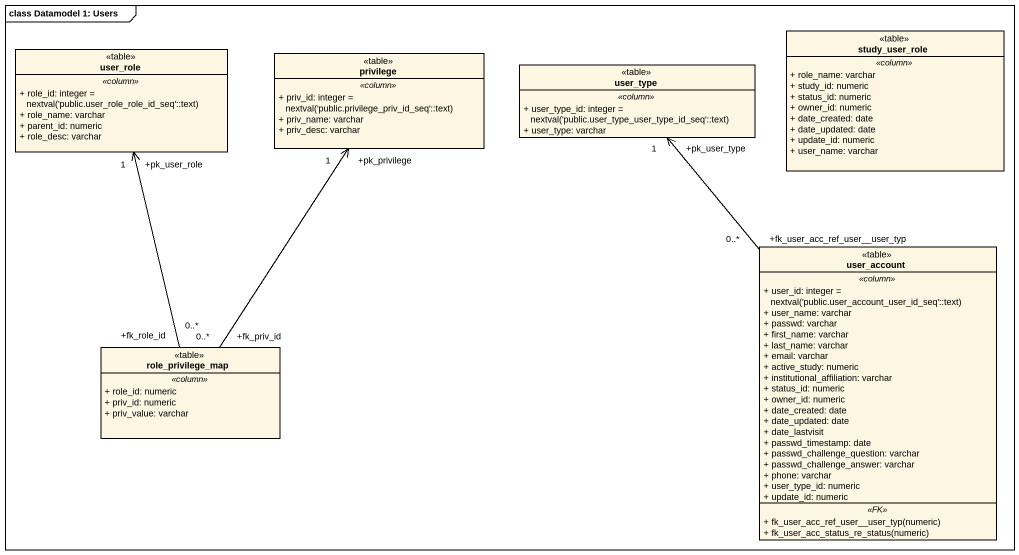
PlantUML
@startuml
mainframe class Datamodel 1: Users
hide circle
hide empty members
skinparam classAttributeIconSize 0
class user_role <<table>> {
  .. <<column>> ..
  {field} + role_id: integer = nextval('public.user_role_role_id_seq'::text)
  + role_name: varchar
  + parent_id: numeric
  + role_desc: varchar
}
class privilege <<table>> {
  .. <<column>> ..
  {field} + priv_id: integer = nextval('public.privilege_priv_id_seq'::text)
  + priv_name: varchar
  + priv_desc: varchar
}
class study_user_role <<table>> {
  .. <<column>> ..
  + role_name: varchar
  + study_id: numeric
  + status_id: numeric
  + owner_id: numeric
  + date_created: date
  + date_updated: date
  + update_id: numeric
  + user_name: varchar
}
class user_type <<table>> {
  .. <<column>> ..
  {field} + user_type_id: integer = nextval('public.user_type_user_type_id_seq'::text)
  + user_type: varchar
}
class user_account <<table>> {
  .. <<column>> ..
  {field} + user_id: integer = nextval('public.user_account_user_id_seq'::text)
  + user_name: varchar
  + passwd: varchar
  + first_name: varchar
  + last_name: varchar
  + email: varchar
  + active_study: numeric
  + institutional_affiliation: varchar
  + status_id: numeric
  + owner_id: numeric
  + date_created: date
  + date_updated: date
  + date_lastvisit
  + passwd_timestamp: date
  + passwd_challenge_question: varchar
  + passwd_challenge_answer: varchar
  + phone: varchar
  + user_type_id: numeric
  + update_id: numeric
  .. <<FK>> ..
  + fk_user_acc_ref_user__user_typ(numeric)
  + fk_user_acc_status_re_status(numeric)
}
class role_privilege_map <<table>> {
  .. <<column>> ..
  + role_id: numeric
  + priv_id: numeric
  + priv_value: varchar
}
user_account "+fk_user_acc_ref_user__user_typ\n0..*" -up-> "+pk_user_type\n1" user_type
role_privilege_map "+fk_role_id\n0..*" -up-> "+pk_user_role\n1" user_role
role_privilege_map "+fk_priv_id\n0..*" -up-> "+pk_privilege\n1" privilege
@enduml
